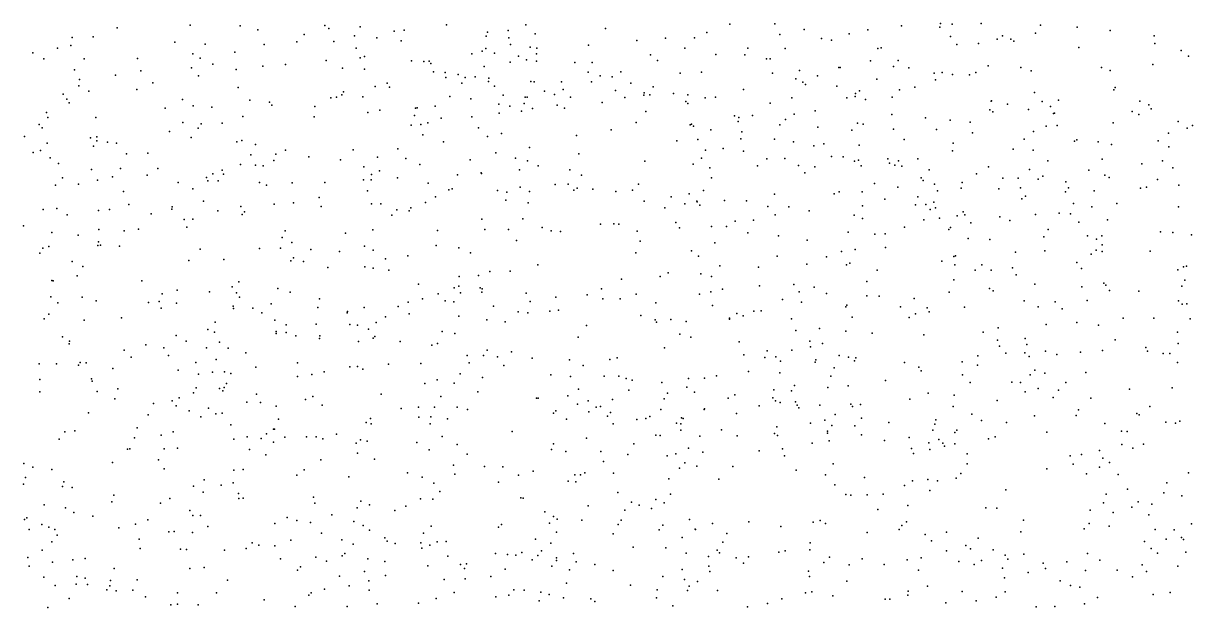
# Model space of a CAD drawing. Extents: x 2 to 99999, y 0 to 49999.
# Drawn here: x 50006 to 62500, y 4 to 6252 of the extents above; entities that cross this region are included whole.
import ezdxf

# ---------------------------------------------------------------- set-up
doc = ezdxf.new("R2010")
doc.units = 0
doc.header["$MEASUREMENT"] = 0
doc.layers.add('points', color=50, linetype='Continuous')

msp = doc.modelspace()

# ---------------------------------------------------------------- linework, layer by layer
at = {"layer": 'points', "color": 3}
for p in [(59805, 6250, 23), (60240, 6252, 5), (51010, 6204, 7), (51787, 6233, 32), (52324, 6226, 44), (52510, 6182, 86), (53006, 6134, 80), (53226, 6228, 97), (53269, 6196, 33), (53604, 6213, 24), (53968, 6169, 2), (54076, 6178, 14), (54529, 6235, 33), (54965, 6157, 33), (55186, 6174, 58), (55376, 6235, 31), (55474, 6138, 31), (56228, 6195, 71), (57310, 6153, 94), (57557, 6243, 31), (58035, 6246, 94), (58090, 6131, 76), (58351, 6185, 78), (58831, 6141, 34), (59030, 6181, 77), (59390, 6227, 59), (59801, 6210, 52), (59931, 6243, 48), (60823, 6146, 81), (60875, 6231, 3), (61265, 6211, 67), (61620, 6174, 94), (50513, 6016, 32), (50528, 6102, 11), (50752, 6106, 12), (51626, 6051, 96), (51949, 6029, 30), (52580, 6026, 46), (52927, 6053, 72), (53325, 6056, 22), (53545, 6117, 61), (53783, 6098, 37), (54043, 6065, 26), (54950, 6113, 57), (55194, 6097, 56), (55210, 6026, 17), (55421, 5998, 73), (56046, 6018, 60), (56563, 6069, 72), (56867, 6095, 75), (57176, 6098, 2), (58536, 6090, 58), (58640, 6073, 9), (59913, 6111, 44), (59982, 6026, 40), (60213, 6035, 66), (60411, 6081, 50), (60470, 6120, 57), (60557, 6081, 51), (60590, 6060, 0), (62090, 6117, 16), (62097, 6035, 30), (50109, 5935, 63), (50371, 5988, 63), (50656, 5874, 43), (51225, 5875, 79), (51816, 5925, 26), (51894, 5880, 39), (52267, 5944, 66), (53564, 5986, 58), (53606, 5882, 98), (53651, 5896, 98), (54797, 5925, 43), (54908, 5956, 47), (54949, 5984, 62), (55041, 5934, 85), (55297, 5901, 81), (55488, 5925, 16), (55493, 5985, 27), (56706, 5915, 39), (57074, 5986, 52), (57407, 5918, 16), (57714, 5914, 50), (57748, 5986, 77), (57946, 5873, 64), (57985, 5873, 69), (58148, 5982, 90), (59135, 5983, 83), (59171, 5989, 41), (61283, 5993, 59), (62377, 5963, 36), (62458, 5902, 5), (50225, 5871, 12), (50551, 5754, 16), (51802, 5775, 71), (52030, 5814, 45), (52281, 5758, 4), (52566, 5795, 46), (52807, 5813, 66), (53243, 5853, 91), (53415, 5774, 13), (53653, 5761, 4), (54153, 5851, 51), (54285, 5845, 61), (54342, 5848, 65), (54359, 5821, 92), (54929, 5792, 91), (55207, 5838, 33), (55383, 5860, 16), (55488, 5846, 100), (55900, 5833, 4), (56085, 5834, 28), (56784, 5854, 8), (58301, 5749, 52), (58720, 5780, 66), (58735, 5781, 72), (59058, 5851, 51), (59303, 5791, 89), (59354, 5855, 36), (59467, 5776, 4), (60315, 5798, 0), (60664, 5780, 60), (61525, 5781, 37), (61620, 5749, 88), (62074, 5811, 18), (50605, 5652, 22), (50991, 5696, 1), (51260, 5745, 46), (51877, 5689, 38), (54389, 5732, 25), (54512, 5725, 42), (54519, 5674, 11), (54651, 5705, 52), (54727, 5672, 3), (54835, 5681, 12), (54977, 5631, 9), (54980, 5667, 94), (55428, 5630, 95), (55464, 5627, 59), (55757, 5628, 34), (56040, 5729, 15), (56076, 5627, 84), (56168, 5692, 65), (56299, 5680, 82), (56389, 5735, 42), (57024, 5720, 22), (57251, 5729, 47), (58011, 5718, 82), (58261, 5657, 75), (58334, 5624, 2), (58492, 5691, 45), (59127, 5656, 14), (59740, 5719, 54), (59753, 5649, 25), (59824, 5728, 32), (59934, 5704, 86), (60115, 5703, 37), (60185, 5728, 9), (60776, 5743, 76), (50600, 5583, 52), (50707, 5527, 21), (51217, 5545, 75), (51391, 5617, 59), (52300, 5567, 70), (53426, 5519, 27), (53764, 5575, 71), (53895, 5613, 11), (53918, 5569, 27), (54693, 5611, 89), (55042, 5579, 100), (55574, 5526, 29), (55776, 5544, 99), (56334, 5534, 45), (56499, 5613, 19), (56640, 5510, 56), (56736, 5574, 40), (56953, 5502, 88), (57701, 5546, 99), (58363, 5597, 33), (58697, 5579, 21), (58899, 5502, 72), (58941, 5532, 29), (59368, 5542, 88), (59533, 5570, 77), (60812, 5512, 14), (61660, 5540, 72), (61674, 5566, 96), (50431, 5496, 99), (50472, 5441, 32), (50496, 5403, 59), (51706, 5437, 41), (52426, 5430, 64), (52637, 5410, 18), (52661, 5378, 53), (53292, 5456, 1), (53353, 5463, 32), (53411, 5488, 74), (53633, 5465, 6), (54564, 5468, 36), (54788, 5445, 86), (55088, 5386, 96), (55133, 5484, 59), (55356, 5396, 87), (55367, 5461, 47), (55389, 5461, 50), (55682, 5491, 27), (55709, 5376, 23), (55851, 5461, 24), (56190, 5404, 18), (56433, 5460, 99), (56637, 5483, 9), (56700, 5486, 8), (57084, 5415, 66), (57105, 5488, 62), (57107, 5396, 33), (57290, 5454, 92), (57403, 5462, 53), (57985, 5398, 51), (58219, 5454, 23), (58807, 5454, 65), (58895, 5470, 35), (59005, 5437, 69), (59291, 5462, 84), (60347, 5420, 74), (60352, 5422, 15), (60522, 5388, 68), (60892, 5415, 45), (61069, 5432, 86), (61937, 5418, 82), (62034, 5380, 92), (50252, 5298, 50), (51521, 5346, 89), (51820, 5369, 7), (52019, 5355, 16), (52352, 5256, 64), (53112, 5252, 76), (53122, 5362, 13), (53686, 5297, 12), (53817, 5323, 17), (54187, 5268, 24), (54195, 5345, 83), (54215, 5347, 35), (54407, 5365, 58), (54797, 5253, 10), (55091, 5293, 84), (55205, 5368, 92), (55330, 5312, 32), (55445, 5343, 40), (55790, 5344, 33), (56659, 5308, 80), (57605, 5262, 79), (57799, 5268, 84), (58242, 5279, 48), (58466, 5315, 7), (59288, 5278, 29), (60335, 5328, 52), (60364, 5305, 41), (60748, 5329, 88), (60980, 5361, 83), (61014, 5289, 6), (61026, 5290, 9), (61853, 5309, 64), (61926, 5276, 18), (62056, 5339, 42), (50176, 5171, 86), (50207, 5133, 74), (50269, 5246, 16), (50781, 5246, 95), (51712, 5191, 3), (51873, 5131, 77), (51906, 5176, 26), (52132, 5186, 1), (54151, 5163, 47), (54254, 5172, 33), (54329, 5187, 16), (54471, 5238, 82), (54871, 5133, 32), (56554, 5191, 15), (57130, 5167, 1), (57144, 5175, 8), (57167, 5154, 53), (57643, 5202, 98), (57652, 5245, 36), (58089, 5166, 44), (58150, 5225, 28), (58494, 5143, 38), (58918, 5186, 77), (58981, 5174, 97), (59646, 5242, 84), (59910, 5217, 55), (60125, 5196, 55), (60937, 5151, 2), (61054, 5159, 28), (61650, 5188, 62), (62346, 5203, 3), (62443, 5130, 43), (62500, 5160, 84), (50018, 5043, 36), (50723, 5027, 83), (50792, 5039, 49), (51569, 5094, 27), (51801, 5033, 10), (52342, 4998, 48), (54275, 5058, 36), (54966, 5041, 23), (55116, 5075, 2), (55917, 5051, 15), (56289, 5114, 12), (57214, 5011, 1), (57353, 5114, 13), (57672, 5018, 46), (57683, 5092, 54), (58031, 5013, 38), (58860, 5111, 14), (59304, 5122, 32), (59417, 5010, 70), (59764, 5117, 40), (60149, 5080, 0), (60700, 5012, 29), (60800, 5095, 69), (61262, 5005, 32), (62242, 5079, 92), (50189, 4894, 80), (50259, 4969, 44), (50754, 4938, 61), (50793, 4997, 28), (50906, 4983, 51), (51002, 4970, 23), (52286, 4986, 19), (52487, 4957, 49), (52806, 4897, 16), (53532, 4899, 26), (54007, 4910, 80), (54497, 4986, 53), (55414, 4923, 7), (56988, 4997, 23), (57296, 4895, 62), (57484, 4915, 5), (57701, 4884, 10), (58234, 4986, 23), (58454, 4941, 88), (58559, 4964, 11), (58936, 4948, 55), (59936, 4888, 21), (59942, 4970, 61), (60583, 4906, 60), (60795, 4896, 57), (61239, 4991, 74), (61491, 4985, 5), (61635, 4957, 14), (62134, 4997, 8), (62245, 4930, 5), (50110, 4872, 1), (50293, 4813, 92), (50383, 4754, 48), (51108, 4858, 64), (51335, 4863, 77), (52438, 4845, 83), (52683, 4786, 28), (52705, 4853, 75), (53055, 4826, 63), (53395, 4793, 94), (53792, 4822, 11), (54094, 4806, 92), (54781, 4793, 4), (55056, 4869, 33), (55265, 4810, 84), (55395, 4782, 55), (55941, 4857, 10), (56647, 4778, 46), (57253, 4809, 17), (57951, 4802, 67), (58144, 4807, 96), (58640, 4829, 53), (58765, 4823, 31), (58888, 4779, 10), (58931, 4788, 93), (59242, 4803, 44), (59260, 4757, 47), (59356, 4781, 31), (59564, 4804, 30), (60952, 4781, 26), (61535, 4799, 70), (61957, 4748, 87), (62177, 4780, 32), (50735, 4690, 61), (51045, 4700, 17), (51330, 4629, 35), (51443, 4698, 39), (52030, 4641, 40), (52129, 4682, 78), (52146, 4638, 77), (52325, 4743, 94), (52485, 4735, 60), (52570, 4729, 17), (53646, 4719, 5), (53728, 4636, 65), (53813, 4676, 43), (54244, 4741, 72), (54645, 4633, 85), (54897, 4654, 59), (54901, 4646, 52), (55309, 4685, 5), (55506, 4730, 91), (55847, 4686, 74), (55970, 4627, 25), (57164, 4745, 66), (57341, 4707, 35), (57850, 4730, 18), (58288, 4732, 44), (58357, 4655, 83), (58463, 4717, 49), (58960, 4729, 48), (59319, 4735, 62), (59393, 4723, 82), (59684, 4685, 62), (60192, 4643, 67), (60318, 4719, 26), (60757, 4689, 62), (61390, 4681, 12), (61562, 4627, 8), (62290, 4707, 3), (50350, 4521, 33), (50426, 4601, 7), (50596, 4532, 22), (50797, 4575, 92), (50959, 4610, 5), (51661, 4549, 76), (51962, 4603, 96), (51977, 4567, 48), (52089, 4568, 15), (52528, 4550, 94), (52606, 4521, 5), (52878, 4545, 70), (53229, 4550, 64), (53641, 4580, 68), (53723, 4577, 98), (54005, 4601, 57), (54331, 4542, 86), (55315, 4500, 53), (55688, 4527, 88), (55829, 4533, 8), (56578, 4533, 47), (57361, 4601, 87), (59101, 4539, 50), (59351, 4500, 84), (59601, 4599, 3), (59621, 4573, 78), (59741, 4532, 13), (60038, 4551, 26), (60471, 4597, 58), (60637, 4596, 65), (60851, 4584, 58), (60900, 4619, 31), (61147, 4558, 9), (61610, 4605, 66), (62008, 4499, 59), (62125, 4582, 99), (62353, 4520, 39), (51076, 4454, 1), (51817, 4481, 89), (53167, 4389, 49), (53682, 4461, 32), (54409, 4395, 4), (54551, 4473, 3), (54589, 4484, 2), (55072, 4464, 23), (55171, 4445, 72), (55415, 4454, 95), (55889, 4468, 73), (55924, 4490, 56), (56090, 4480, 92), (56338, 4455, 21), (56516, 4468, 51), (56930, 4396, 19), (57122, 4430, 73), (57273, 4464, 31), (58034, 4424, 34), (58669, 4428, 68), (58723, 4450, 95), (58968, 4451, 99), (59563, 4398, 88), (59774, 4460, 54), (60027, 4489, 45), (60431, 4482, 58), (60660, 4492, 74), (60674, 4374, 33), (60715, 4404, 13), (61142, 4450, 79), (61174, 4492, 22), (61450, 4461, 28), (61945, 4491, 57), (50219, 4263, 23), (50365, 4273, 22), (50809, 4249, 36), (50928, 4262, 34), (51135, 4316, 78), (51593, 4265, 45), (51596, 4290, 19), (51930, 4350, 60), (52330, 4292, 50), (52686, 4317, 85), (52894, 4331, 88), (53190, 4295, 87), (53726, 4321, 9), (53825, 4321, 54), (53998, 4256, 54), (54146, 4279, 86), (54302, 4336, 62), (55160, 4360, 7), (55402, 4333, 89), (56640, 4350, 44), (56861, 4280, 46), (57075, 4321, 45), (57203, 4350, 31), (57206, 4343, 57), (57234, 4309, 60), (57498, 4359, 75), (57734, 4355, 29), (57961, 4295, 53), (58185, 4290, 92), (58404, 4248, 5), (58972, 4301, 8), (59213, 4372, 0), (59538, 4312, 83), (59648, 4316, 23), (59695, 4260, 57), (59734, 4340, 19), (59752, 4278, 11), (61228, 4327, 82), (61423, 4291, 11), (61691, 4327, 52), (62351, 4291, 32), (50473, 4204, 64), (51373, 4215, 84), (51726, 4155, 54), (51817, 4158, 39), (52083, 4247, 21), (52346, 4207, 46), (52368, 4238, 17), (53943, 4202, 45), (54128, 4247, 54), (54907, 4158, 6), (55345, 4163, 27), (57613, 4138, 10), (57807, 4147, 20), (58041, 4206, 59), (58885, 4200, 80), (58973, 4164, 85), (59627, 4152, 63), (59796, 4168, 25), (59984, 4195, 3), (60050, 4235, 16), (60067, 4204, 99), (60442, 4183, 71), (60546, 4143, 63), (60822, 4209, 12), (61074, 4221, 56), (61196, 4215, 92), (61283, 4127, 7), (61591, 4152, 71), (50006, 4085, 26), (50310, 4017, 46), (50814, 4047, 1), (51082, 4035, 20), (51237, 4052, 16), (51753, 4074, 19), (52804, 4032, 21), (53449, 4010, 37), (53742, 4043, 19), (54432, 4038, 55), (54937, 4048, 35), (55190, 4049, 63), (55549, 4069, 68), (55647, 4032, 61), (55747, 4027, 21), (56174, 4106, 11), (56315, 4108, 97), (56369, 4105, 86), (56564, 4029, 23), (56980, 4121, 90), (57016, 4067, 63), (57360, 4079, 43), (57519, 4079, 88), (57748, 4011, 93), (58820, 4020, 43), (59214, 4002, 82), (59420, 4074, 52), (59896, 4046, 51), (59913, 4068, 97), (60132, 4120, 95), (60957, 4046, 20), (62156, 4021, 35), (62288, 4014, 11), (50593, 3987, 56), (50802, 3877, 56), (50808, 3914, 63), (50829, 3879, 38), (52773, 3963, 97), (52875, 3910, 10), (54419, 3876, 49), (55274, 3930, 2), (56596, 3922, 79), (57396, 3906, 94), (58077, 3978, 100), (58382, 3934, 36), (59103, 3998, 98), (60101, 3951, 98), (60334, 3939, 53), (60912, 3968, 79), (61378, 3981, 94), (61472, 3943, 23), (61530, 3981, 30), (61533, 3882, 89), (62488, 3990, 28), (50182, 3796, 74), (50214, 3847, 45), (50277, 3865, 47), (51035, 3868, 67), (51895, 3837, 30), (52530, 3846, 9), (52755, 3849, 52), (53077, 3833, 78), (53385, 3813, 3), (53651, 3869, 22), (53744, 3826, 66), (54115, 3766, 50), (54661, 3850, 58), (54783, 3799, 74), (56550, 3799, 82), (57146, 3820, 71), (57222, 3763, 97), (58062, 3764, 37), (58588, 3755, 79), (58747, 3813, 56), (58893, 3833, 13), (59218, 3854, 41), (59950, 3760, 52), (59968, 3766, 5), (60607, 3805, 3), (60921, 3820, 64), (61416, 3783, 89), (61470, 3826, 22), (61533, 3811, 50), (62046, 3815, 25), (50529, 3707, 1), (50642, 3651, 55), (51774, 3715, 90), (52149, 3727, 35), (52866, 3714, 85), (52892, 3745, 68), (53001, 3707, 80), (53260, 3641, 52), (53655, 3648, 26), (53743, 3635, 57), (53876, 3733, 94), (55504, 3669, 16), (57450, 3658, 9), (57862, 3643, 49), (58377, 3676, 66), (58801, 3669, 34), (58837, 3689, 9), (59822, 3710, 34), (59960, 3670, 6), (60247, 3669, 2), (60574, 3636, 33), (61264, 3693, 22), (61314, 3631, 3), (62404, 3648, 44), (62436, 3655, 32), (50312, 3503, 42), (50323, 3499, 98), (50582, 3552, 69), (51273, 3500, 94), (53910, 3612, 4), (54662, 3546, 47), (54871, 3555, 68), (54990, 3598, 2), (55207, 3601, 15), (56397, 3517, 38), (56810, 3546, 1), (56895, 3583, 79), (57245, 3572, 33), (57361, 3546, 78), (59129, 3614, 22), (59950, 3509, 6), (60177, 3614, 26), (60347, 3611, 19), (60615, 3561, 37), (62344, 3617, 9), (62416, 3506, 22), (51650, 3398, 68), (51997, 3380, 30), (52239, 3433, 71), (52309, 3488, 65), (52726, 3417, 85), (52857, 3376, 7), (54228, 3463, 27), (54608, 3422, 90), (54660, 3440, 87), (54889, 3422, 96), (54906, 3378, 10), (54908, 3412, 65), (56185, 3414, 41), (57354, 3382, 52), (57477, 3410, 78), (57871, 3444, 49), (58240, 3459, 22), (58297, 3381, 48), (58456, 3431, 81), (59020, 3491, 34), (59900, 3376, 17), (60329, 3415, 58), (60368, 3392, 97), (60813, 3462, 44), (61316, 3433, 52), (61553, 3473, 72), (61574, 3454, 62), (61613, 3395, 86), (61926, 3387, 9), (62384, 3442, 21), (50299, 3329, 69), (50376, 3265, 16), (50635, 3325, 48), (50785, 3285, 81), (51345, 3268, 31), (51457, 3276, 2), (51489, 3359, 24), (51642, 3261, 84), (52285, 3372, 25), (52316, 3325, 13), (52654, 3253, 98), (53169, 3306, 83), (54117, 3271, 28), (54270, 3305, 43), (54439, 3359, 1), (54513, 3283, 21), (54606, 3275, 38), (54677, 3369, 58), (55379, 3365, 26), (55420, 3278, 47), (55697, 3325, 52), (56031, 3350, 86), (56200, 3306, 50), (56383, 3306, 93), (56556, 3356, 31), (56766, 3265, 29), (57232, 3357, 66), (58117, 3300, 16), (58321, 3269, 5), (58588, 3362, 73), (59018, 3339, 16), (59151, 3334, 41), (59524, 3311, 70), (60702, 3286, 36), (61033, 3274, 86), (61372, 3288, 52), (62349, 3286, 22), (62440, 3252, 87), (50280, 3141, 50), (51479, 3205, 18), (52248, 3226, 77), (52250, 3202, 89), (52457, 3208, 88), (52556, 3157, 57), (53153, 3214, 43), (53467, 3155, 67), (53469, 3169, 83), (53647, 3214, 57), (54010, 3223, 95), (54129, 3147, 68), (55029, 3227, 19), (55293, 3166, 92), (55397, 3155, 53), (55632, 3175, 51), (55726, 3184, 43), (56603, 3128, 89), (57369, 3234, 53), (57630, 3148, 88), (57697, 3126, 32), (57812, 3175, 36), (57890, 3178, 39), (58794, 3222, 61), (58807, 3240, 35), (59379, 3220, 84), (59541, 3146, 8), (59665, 3209, 83), (59687, 3166, 100), (60063, 3216, 27), (60849, 3220, 55), (61105, 3200, 94), (62388, 3248, 85), (50228, 3092, 31), (50655, 3078, 59), (51055, 3104, 61), (52056, 3056, 46), (52693, 3078, 16), (52816, 3027, 85), (53136, 3034, 15), (53495, 3031, 83), (53576, 3023, 26), (53776, 3052, 51), (53875, 3113, 37), (54658, 3122, 3), (54960, 3080, 9), (55155, 3061, 68), (56023, 3020, 19), (56759, 3082, 74), (56771, 3057, 88), (56925, 3085, 80), (57090, 3065, 21), (57552, 3098, 46), (57552, 3090, 46), (58216, 3093, 79), (58864, 3110, 11), (59472, 3106, 27), (60935, 3031, 58), (61263, 3054, 85), (61496, 3024, 40), (61757, 3099, 25), (62085, 3100, 59), (62473, 3093, 31), (50425, 2899, 1), (51640, 2913, 55), (51979, 2978, 13), (52047, 2948, 68), (52708, 2957, 12), (52708, 2934, 62), (52816, 2945, 97), (52917, 2912, 76), (53169, 2881, 56), (53174, 2912, 47), (53693, 2981, 7), (53744, 2886, 74), (53763, 2905, 50), (54480, 2957, 70), (54616, 2934, 67), (55933, 2895, 11), (57020, 2928, 80), (57137, 2895, 14), (58261, 2969, 84), (58514, 2989, 49), (58794, 2959, 65), (59077, 2939, 14), (59627, 2921, 53), (60264, 2948, 88), (60423, 2996, 73), (60710, 2883, 84), (62338, 2951, 32), (50495, 2824, 6), (50499, 2854, 33), (51082, 2756, 47), (51316, 2814, 24), (51508, 2783, 93), (51747, 2852, 20), (51962, 2782, 84), (52102, 2842, 27), (52196, 2780, 40), (53586, 2851, 16), (54031, 2851, 54), (54372, 2810, 49), (54430, 2828, 48), (54961, 2757, 54), (56857, 2783, 51), (57656, 2846, 22), (57954, 2749, 89), (58218, 2756, 34), (58409, 2854, 27), (58418, 2792, 83), (58544, 2829, 27), (60415, 2865, 32), (60437, 2800, 85), (60730, 2817, 77), (61538, 2753, 53), (61672, 2867, 40), (61999, 2787, 80), (62347, 2829, 79), (50614, 2625, 16), (51159, 2684, 90), (51556, 2701, 3), (51850, 2626, 1), (52068, 2658, 5), (52383, 2730, 12), (54749, 2701, 7), (54923, 2699, 29), (55072, 2685, 11), (55224, 2739, 10), (55444, 2671, 36), (55843, 2653, 36), (56272, 2659, 100), (56351, 2677, 87), (57704, 2708, 9), (57929, 2679, 16), (58047, 2685, 28), (58095, 2639, 13), (58468, 2628, 91), (58473, 2654, 94), (58725, 2700, 93), (58825, 2681, 92), (58887, 2642, 57), (58900, 2675, 66), (59420, 2627, 89), (60037, 2633, 34), (60207, 2696, 29), (60506, 2726, 64), (60706, 2727, 87), (60754, 2688, 43), (60930, 2748, 33), (61048, 2711, 50), (61302, 2736, 94), (62020, 2746, 8), (62184, 2722, 38), (62257, 2723, 31), (62338, 2627, 31), (50175, 2611, 72), (50361, 2611, 37), (50596, 2597, 67), (50677, 2621, 90), (50961, 2561, 13), (51660, 2544, 56), (51876, 2501, 39), (52028, 2522, 56), (52156, 2525, 37), (52223, 2506, 48), (52492, 2577, 88), (52934, 2622, 91), (53219, 2527, 8), (53496, 2580, 87), (53577, 2581, 52), (53635, 2553, 75), (53908, 2607, 90), (54254, 2616, 71), (54674, 2503, 1), (54770, 2623, 96), (55142, 2592, 0), (55988, 2595, 7), (57753, 2528, 55), (58088, 2514, 44), (58669, 2568, 4), (59575, 2576, 36), (59600, 2537, 61), (60202, 2598, 2), (60815, 2545, 57), (60922, 2510, 33), (61361, 2519, 81), (50184, 2444, 63), (50735, 2450, 18), (50741, 2424, 44), (52177, 2402, 28), (52934, 2476, 74), (53090, 2496, 20), (54296, 2402, 4), (54429, 2441, 3), (54609, 2404, 67), (54914, 2464, 58), (55644, 2493, 81), (55852, 2474, 89), (56211, 2480, 37), (56368, 2480, 52), (56449, 2453, 5), (56510, 2435, 12), (56827, 2411, 67), (57112, 2453, 36), (57284, 2459, 38), (57414, 2482, 8), (58246, 2380, 86), (58634, 2480, 93), (58821, 2376, 49), (59218, 2432, 34), (60041, 2494, 11), (60123, 2413, 60), (60567, 2415, 44), (60661, 2412, 4), (60764, 2493, 59), (61146, 2411, 3), (50184, 2311, 54), (50795, 2316, 7), (51017, 2344, 11), (51825, 2302, 20), (51851, 2355, 1), (52102, 2347, 1), (52138, 2323, 89), (52151, 2359, 59), (52498, 2287, 2), (53099, 2263, 64), (53828, 2287, 19), (54468, 2263, 99), (54862, 2310, 75), (55825, 2268, 53), (55937, 2340, 77), (56477, 2331, 72), (56890, 2298, 27), (57095, 2363, 36), (57177, 2309, 38), (57610, 2278, 23), (58024, 2334, 63), (58214, 2324, 38), (58604, 2359, 89), (59676, 2296, 74), (59954, 2277, 9), (60712, 2313, 55), (60851, 2348, 51), (61010, 2250, 55), (61069, 2328, 84), (61827, 2340, 28), (62281, 2356, 55), (50985, 2237, 51), (51397, 2188, 76), (51598, 2215, 79), (51639, 2162, 60), (51670, 2246, 57), (51984, 2136, 70), (52393, 2202, 90), (52541, 2198, 10), (52709, 2158, 78), (53021, 2229, 16), (53200, 2168, 94), (54043, 2132, 48), (54229, 2147, 49), (54400, 2147, 95), (54643, 2147, 23), (55491, 2245, 24), (55509, 2243, 63), (55926, 2181, 29), (56040, 2215, 69), (56127, 2149, 80), (56173, 2154, 78), (56302, 2229, 77), (56854, 2236, 36), (57284, 2129, 5), (57539, 2244, 77), (57868, 2163, 58), (58013, 2248, 87), (58045, 2217, 90), (58094, 2196, 11), (58258, 2203, 57), (58275, 2168, 12), (58293, 2139, 8), (58518, 2170, 98), (58848, 2180, 64), (58866, 2155, 37), (58950, 2176, 99), (59477, 2234, 89), (59941, 2156, 59), (60413, 2219, 7), (61411, 2243, 58), (62044, 2154, 66), (50701, 2087, 5), (51340, 2065, 94), (51778, 2107, 91), (51902, 2046, 25), (52062, 2075, 48), (52130, 2083, 97), (52731, 2019, 81), (53717, 2028, 8), (54232, 2041, 12), (54362, 2043, 70), (54540, 2022, 8), (54751, 2123, 99), (55671, 2082, 51), (55695, 2110, 9), (55811, 2018, 53), (56049, 2097, 42), (56247, 2051, 36), (56279, 2090, 17), (56560, 2016, 30), (56658, 2027, 85), (56700, 2048, 61), (56818, 2121, 81), (57039, 2032, 1), (57058, 2025, 3), (57282, 2122, 9), (57625, 2080, 71), (58572, 2007, 14), (58681, 2069, 74), (58963, 2030, 87), (59758, 2014, 74), (60142, 2072, 1), (60243, 2004, 95), (60811, 2056, 96), (61255, 2059, 100), (61282, 2118, 62), (61906, 2079, 13), (61930, 2067, 99), (50449, 1884, 44), (50556, 1894, 86), (51222, 1928, 41), (51607, 1884, 65), (52223, 1960, 65), (52679, 1912, 56), (52691, 1911, 31), (53668, 1984, 40), (53721, 1968, 39), (54353, 1969, 70), (55231, 1888, 49), (56310, 1968, 84), (56984, 1976, 65), (57031, 1969, 26), (57033, 1902, 77), (57467, 1905, 39), (58056, 1939, 17), (58416, 1978, 72), (58599, 1890, 32), (58644, 1953, 74), (58892, 1948, 29), (59254, 1983, 41), (59725, 1903, 76), (59747, 1966, 4), (59960, 1877, 61), (59981, 1902, 14), (60513, 1985, 86), (60941, 1881, 88), (61563, 1973, 59), (61742, 1890, 45), (61800, 1887, 73), (62214, 1989, 47), (62319, 1978, 96), (62365, 1999, 46), (50389, 1807, 59), (51195, 1819, 16), (51478, 1847, 57), (52254, 1805, 49), (52398, 1830, 30), (52546, 1812, 31), (52605, 1863, 72), (52678, 1773, 82), (52800, 1827, 30), (53030, 1832, 76), (53135, 1830, 97), (53205, 1810, 22), (53354, 1858, 28), (53561, 1764, 18), (53609, 1797, 73), (53681, 1784, 80), (54209, 1769, 87), (54482, 1833, 42), (55670, 1754, 27), (56025, 1816, 75), (56529, 1756, 38), (56764, 1847, 11), (56811, 1845, 45), (57235, 1837, 78), (57632, 1842, 20), (58034, 1865, 79), (58063, 1844, 31), (58434, 1764, 64), (58598, 1869, 57), (58616, 1788, 6), (58962, 1852, 68), (59208, 1792, 87), (59471, 1822, 41), (59683, 1768, 40), (59788, 1803, 40), (59831, 1764, 89), (59960, 1754, 18), (60321, 1810, 26), (60389, 1831, 66), (61975, 1753, 63), (51119, 1700, 47), (51144, 1703, 17), (51512, 1701, 55), (51653, 1711, 0), (52424, 1695, 27), (52597, 1637, 31), (53578, 1657, 44), (54344, 1691, 14), (54642, 1748, 99), (54749, 1646, 56), (55651, 1696, 32), (55802, 1672, 69), (56176, 1675, 64), (56466, 1643, 68), (56885, 1626, 65), (56979, 1650, 70), (57115, 1710, 85), (57268, 1665, 3), (57868, 1680, 6), (58118, 1701, 56), (58141, 1628, 57), (59497, 1704, 16), (59517, 1651, 55), (59694, 1696, 92), (59848, 1731, 12), (60091, 1649, 9), (61193, 1629, 59), (61314, 1642, 73), (61506, 1685, 76), (61744, 1749, 17), (61863, 1710, 76), (50012, 1546, 62), (50109, 1507, 12), (50959, 1557, 81), (51452, 1585, 47), (53185, 1585, 81), (53757, 1593, 22), (54603, 1528, 0), (54934, 1513, 45), (55131, 1511, 37), (56204, 1565, 51), (57075, 1553, 2), (57202, 1516, 97), (57586, 1515, 27), (58659, 1543, 48), (60092, 1542, 11), (61224, 1539, 67), (61507, 1505, 35), (61541, 1602, 47), (61613, 1556, 83), (50028, 1395, 10), (50309, 1482, 68), (51511, 1489, 37), (52257, 1475, 70), (52354, 1480, 35), (52928, 1422, 8), (53008, 1479, 52), (53485, 1401, 76), (54112, 1446, 67), (54268, 1398, 45), (54615, 1431, 85), (55297, 1420, 72), (55454, 1465, 16), (55898, 1425, 63), (55959, 1424, 24), (56007, 1445, 72), (56312, 1443, 82), (56902, 1382, 59), (57019, 1497, 74), (57436, 1377, 54), (58264, 1473, 3), (58577, 1424, 8), (58996, 1396, 84), (59974, 1390, 66), (60022, 1439, 32), (60944, 1489, 64), (61366, 1436, 46), (61705, 1426, 64), (62458, 1446, 85), (50008, 1326, 25), (50426, 1300, 69), (50437, 1349, 85), (50527, 1290, 98), (51824, 1302, 54), (51937, 1372, 74), (52121, 1313, 43), (52248, 1339, 39), (54393, 1336, 81), (55082, 1346, 34), (55827, 1357, 36), (55908, 1348, 74), (58676, 1318, 94), (59422, 1310, 64), (59506, 1359, 48), (59670, 1373, 85), (59691, 1255, 78), (59775, 1359, 23), (60504, 1265, 62), (61803, 1270, 63), (62225, 1339, 13), (50951, 1134, 1), (50974, 1206, 21), (51571, 1172, 39), (51926, 1238, 82), (52305, 1223, 81), (52310, 1171, 76), (52354, 1175, 72), (53106, 1185, 1), (53611, 1143, 94), (54251, 1168, 20), (54383, 1163, 81), (54456, 1247, 32), (55321, 1177, 27), (55346, 1175, 98), (56360, 1234, 13), (56503, 1133, 10), (56765, 1160, 38), (56855, 1125, 55), (56922, 1218, 23), (58796, 1213, 20), (58850, 1207, 51), (59021, 1212, 33), (59194, 1216, 27), (61578, 1219, 19), (61920, 1136, 3), (62192, 1230, 75), (62386, 1198, 62), (50229, 1104, 94), (50456, 1070, 85), (50544, 1023, 71), (51470, 1120, 83), (51784, 1043, 8), (53122, 1122, 22), (53573, 1072, 15), (53705, 1102, 15), (53974, 1042, 2), (54092, 1089, 78), (55577, 1027, 47), (56043, 1092, 41), (56435, 1047, 99), (56586, 1100, 55), (56717, 1063, 27), (59136, 1054, 42), (59457, 1098, 10), (60290, 1072, 66), (60407, 1069, 11), (61406, 1046, 57), (61547, 1124, 63), (61653, 1021, 81), (61850, 1079, 24), (62065, 1111, 60), (50018, 945, 14), (50044, 963, 18), (50205, 892, 34), (50748, 983, 81), (51204, 898, 91), (51335, 943, 90), (51817, 991, 9), (51898, 989, 49), (52693, 904, 8), (52825, 967, 73), (52927, 937, 29), (53073, 914, 45), (53303, 998, 86), (53537, 926, 79), (53637, 883, 51), (54365, 876, 51), (55115, 894, 8), (55629, 908, 89), (55670, 977, 18), (55710, 951, 6), (55975, 938, 84), (56361, 894, 38), (56393, 941, 3), (56840, 885, 87), (57125, 948, 81), (57369, 904, 45), (57760, 923, 86), (58445, 919, 51), (58522, 936, 80), (58579, 902, 37), (59393, 883, 7), (59442, 923, 63), (60694, 938, 83), (61394, 904, 3), (61608, 876, 8), (62032, 995, 14), (62487, 899, 14), (50067, 840, 94), (50279, 866, 41), (50343, 841, 85), (50368, 778, 52), (51028, 856, 3), (51561, 816, 4), (51616, 819, 35), (51812, 807, 33), (51978, 870, 14), (53191, 799, 59), (53706, 834, 78), (54283, 802, 72), (55084, 863, 16), (55702, 810, 100), (56308, 792, 55), (56800, 837, 46), (57047, 755, 86), (57186, 844, 67), (57188, 839, 7), (57522, 796, 34), (58100, 871, 7), (59021, 806, 51), (59365, 839, 61), (59642, 786, 42), (59869, 810, 17), (60666, 815, 4), (61342, 847, 0), (62100, 839, 18), (62302, 837, 17), (62383, 755, 90), (50309, 708, 44), (51244, 737, 5), (51256, 637, 34), (51687, 631, 65), (52387, 635, 46), (52451, 696, 2), (52522, 673, 83), (52694, 664, 18), (52864, 724, 80), (53409, 730, 53), (53531, 681, 10), (53868, 749, 42), (53895, 714, 86), (53980, 691, 97), (54252, 698, 50), (54263, 639, 56), (54348, 671, 12), (54427, 709, 45), (54523, 710, 78), (55477, 736, 62), (55643, 693, 65), (56521, 652, 37), (56872, 645, 42), (57479, 705, 54), (58414, 696, 53), (59709, 719, 80), (60078, 670, 42), (60128, 633, 59), (60208, 748, 18), (61987, 711, 60), (62059, 637, 57), (62218, 738, 27), (62404, 732, 84), (50053, 539, 37), (50208, 619, 77), (50534, 514, 36), (50666, 528, 61), (51751, 625, 2), (52154, 620, 51), (52754, 526, 51), (53133, 542, 78), (53247, 502, 3), (53412, 559, 55), (53443, 583, 55), (53687, 527, 10), (54541, 553, 13), (55052, 582, 81), (55181, 574, 72), (55270, 566, 6), (55331, 594, 62), (55443, 515, 89), (55503, 561, 96), (55542, 613, 91), (55702, 538, 40), (55704, 507, 46), (55886, 583, 40), (57089, 586, 44), (57326, 552, 56), (57420, 617, 35), (57445, 591, 7), (57624, 535, 64), (57754, 547, 13), (58079, 599, 67), (58146, 610, 58), (58409, 621, 44), (58619, 542, 95), (58971, 525, 98), (59450, 516, 65), (59599, 538, 74), (59871, 610, 21), (60245, 507, 55), (60368, 622, 30), (60499, 565, 45), (60527, 523, 61), (60697, 577, 77), (61378, 583, 2), (61509, 512, 91), (62125, 588, 95), (62427, 597, 39), (50070, 449, 60), (50318, 492, 68), (50976, 423, 70), (51786, 421, 24), (51937, 434, 61), (52934, 404, 92), (52968, 441, 86), (53652, 389, 14), (53868, 498, 75), (54327, 452, 33), (54676, 467, 58), (54721, 423, 51), (54741, 473, 63), (55155, 414, 10), (55654, 447, 21), (55842, 410, 39), (55912, 493, 93), (56112, 465, 60), (56309, 402, 56), (57045, 412, 55), (57330, 447, 85), (57340, 390, 96), (57702, 480, 15), (58397, 394, 43), (58560, 486, 54), (58831, 461, 15), (59205, 466, 7), (59570, 404, 40), (60004, 498, 58), (60167, 466, 43), (60469, 426, 80), (60744, 381, 46), (60903, 481, 98), (60927, 423, 2), (61157, 495, 56), (61357, 400, 14), (61694, 406, 2), (61962, 461, 22), (62006, 390, 53), (62343, 448, 9), (50226, 329, 66), (50572, 254, 97), (50576, 336, 16), (50668, 320, 57), (50690, 252, 94), (50938, 296, 90), (51222, 300, 37), (52187, 297, 90), (53383, 340, 76), (53698, 290, 56), (53875, 346, 64), (54504, 306, 62), (54726, 311, 68), (55002, 337, 45), (55811, 265, 80), (56840, 336, 55), (57070, 304, 87), (57211, 282, 83), (58406, 337, 59), (58805, 286, 31), (60489, 324, 24), (61086, 291, 19), (61858, 332, 88), (50347, 241, 21), (50899, 193, 55), (50932, 239, 14), (50999, 183, 59), (51177, 192, 8), (51653, 162, 40), (52071, 163, 94), (53057, 138, 68), (53081, 164, 56), (53224, 201, 64), (53488, 237, 12), (53703, 190, 28), (54608, 165, 91), (55194, 136, 65), (55247, 193, 33), (55356, 192, 67), (55536, 171, 10), (55625, 146, 9), (56493, 245, 57), (56778, 195, 27), (57104, 186, 76), (57122, 234, 85), (57425, 188, 82), (58365, 161, 95), (58430, 174, 64), (58655, 131, 99), (59458, 136, 82), (59461, 180, 25), (59666, 235, 73), (60038, 175, 21), (60497, 173, 35), (61195, 240, 84), (61295, 223, 91), (62079, 145, 77), (62261, 165, 64), (50267, 4, 78), (50497, 102, 46), (51313, 118, 3), (51581, 33, 65), (51654, 40, 43), (51874, 33, 82), (52579, 86, 82), (52912, 18, 3), (53468, 15, 68), (53788, 46, 1), (54230, 51, 37), (54417, 102, 91), (55055, 121, 52), (55518, 77, 6), (55778, 108, 24), (56070, 98, 51), (56111, 69, 65), (56770, 110, 95), (56946, 23, 89), (57743, 14, 9), (57956, 50, 10), (58111, 100, 18), (59214, 94, 84), (59265, 96, 80), (59863, 55, 68), (60189, 78, 47), (60400, 116, 17), (60828, 11, 69), (61029, 18, 57), (61344, 45, 78), (61485, 113, 75)]:
    msp.add_point(p, dxfattribs=at)

doc.saveas('drawing.dxf')
